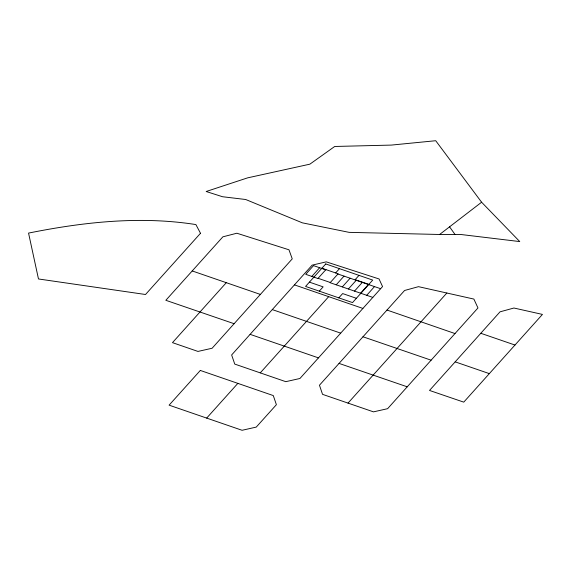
<?xml version="1.0" encoding="UTF-8"?>
<svg xmlns="http://www.w3.org/2000/svg" width="571" height="571" viewBox="0 0 571 571"><rect width="100%" height="100%" fill="white"/><g stroke="black" fill="none" stroke-linecap="round" stroke-linejoin="round"><path stroke-width="0.86" d="M226.287 282.695L172.478 342.643L197.966 351.429L212.119 348.246L292.245 258.87L288.969 249.791L236.865 233.225L222.876 236.822L165.833 300.296L234.117 323.707M250.105 334.349L231.64 354.962L234.745 364.084L285.785 381.671L299.939 378.487L382.556 286.571L379.051 278.955L326.255 261.853L312.13 265.144L250.105 334.349L318.461 357.881M431.112 360.187L477.97 307.955L473.88 299.076L418.486 286.663L404.582 290.482L319.46 385.211L322.536 394.34L373.491 411.862L387.616 408.686L431.112 360.187L362.978 336.776M455.173 361.864L429.52 390.443L463.752 402.141L542.45 314.414L513.914 308.019L500.018 311.837L455.173 361.864L489.333 373.62M311.823 276.414L319.632 267.72M325.92 269.605L317.919 278.512L305.728 274.316L313.529 265.622L325.727 269.819M319.289 291.153L323.136 286.863L309.418 282.138M335.627 272.945L339.481 268.655M206.673 418.093L237.857 383.369M336.219 284.808L344.02 276.114M260.262 372.877L328.696 296.656M342.315 286.906L350.123 278.213M338.803 297.862L342.657 293.573L356.375 298.298M358.995 275.372L355.141 279.662L368.866 284.379M348.41 289.005L356.218 280.311M354.512 291.103L362.314 282.402M360.608 293.201L368.416 284.501M366.71 295.3L374.512 286.599M348.017 403.105L446.843 293.023M439.613 234.481L481.603 202.22L519.753 241.576L461.332 234.553L439.613 234.481L349.102 232.354L302.352 222.84L245.701 199.507L222.533 196.731L206.16 191.506L247.643 177.852L309.867 164.17L334.727 146.469L391.335 145.091L435.716 140.716L481.603 202.22M339.046 363.406L407.237 386.817M321.901 268.227L338.111 273.802L330.117 282.709L372.806 297.398M337.925 274.016L380.614 288.698M480.782 333.278L514.978 345.041M318.111 278.305L330.309 282.495M294.443 284.879L362.899 308.433M192.213 270.94L260.376 294.422M272.288 309.596L340.687 333.136M387.002 310.053L455.008 333.557M449.534 226.78L455.073 234.538M200.5 233.282L145.512 294.5L38.478 278.969L28.55 233.089C83.473 222.048 140.166 215.781 195.896 224.574L200.5 233.282M200.321 370.443L169.102 405.16L242.09 430.284L256.243 427.101L276.393 404.696L273.288 395.575L200.321 370.443M325.755 263.938L305.564 286.428L352.528 302.587L372.713 280.09L325.755 263.938"/></g></svg>
